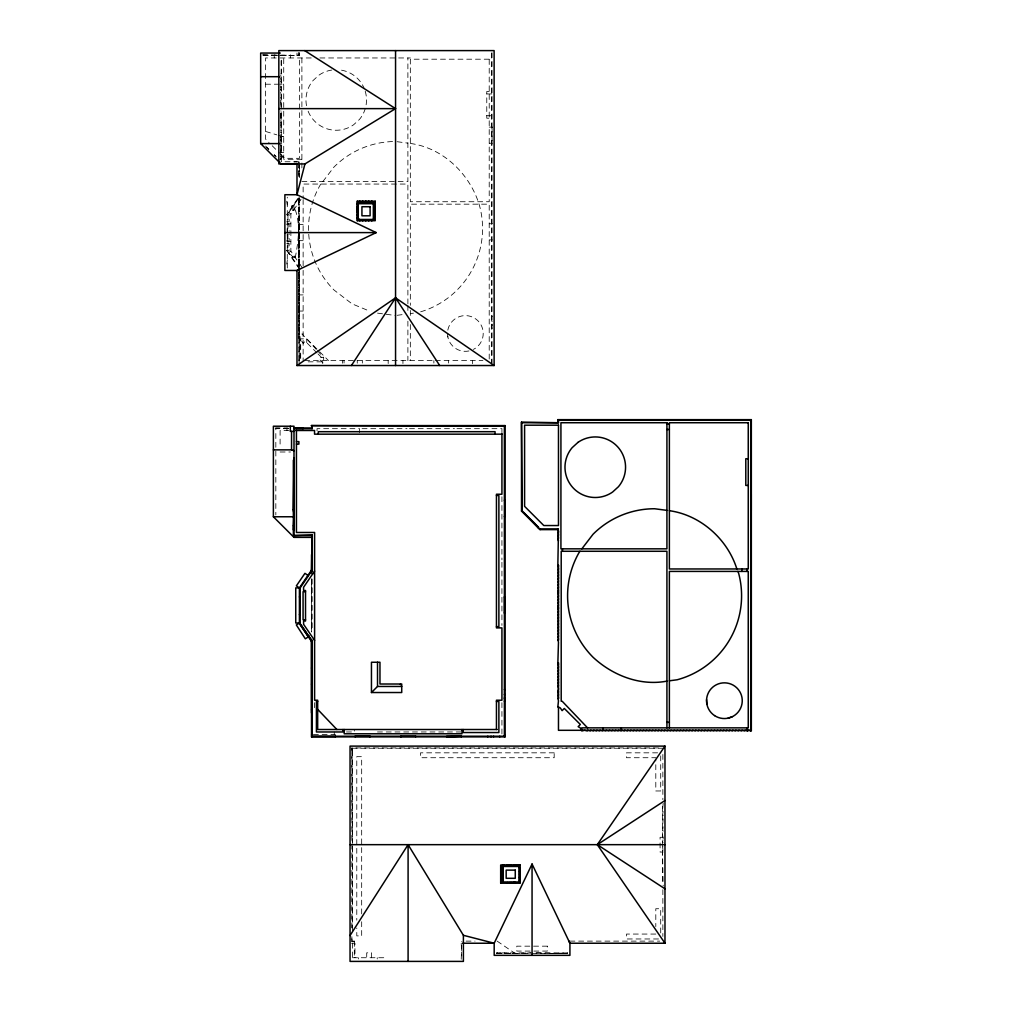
<?xml version="1.0" encoding="UTF-8"?>
<svg xmlns="http://www.w3.org/2000/svg" width="1012" height="1012" viewBox="0 0 1012 1012"><rect width="100%" height="100%" fill="white"/><g stroke="black" fill="none" stroke-linecap="round" stroke-linejoin="round"><path stroke-width="0.75" stroke-dasharray="5 3.75" d="M298.806 266.384L298.818 197.859M311.519 631.741L311.532 578.788M352.404 845.981L352.125 927.789M280.767 155.203L280.64 148.688M280.881 146.133L280.64 142.781M352.176 748.551L352.176 750.588L351.872 747.919L660.001 747.919M280.805 116.684L281.273 113.091L280.64 113.091M280.805 121.465L281.273 117.873L280.64 117.873M280.805 126.247L281.273 122.654L280.64 122.654M280.805 131.029L281.273 127.436L280.64 127.436M280.805 140.592L281.273 132.218L280.64 132.218L281.273 132.471M280.805 150.155L281.273 141.781L280.64 141.781M280.805 159.719L281.273 151.345L280.64 151.345M663.164 803.288L662.531 811.118L663.164 811.118L662.531 815.039L663.164 815.039L662.531 818.961L663.164 818.961L662.531 826.791L663.164 826.791L662.531 830.713L663.164 830.713L662.531 834.622L663.164 838.543M662.949 839.846L662.531 842.465L663.164 842.465M286.7 264.031L287.332 260.286M287.294 268.016L287.294 197.176M281.273 76.697L280.64 78.987L281.273 79.214M286.7 243.411L289.154 243.411L289.154 250.508L286.7 250.508L292.417 256.428L292.417 258.87L294.985 258.87C298.249 242.855 301.133 222.412 294.087 206.992M288.749 212.609L297.832 199.326M299.109 197.669L287.003 214.886M301.892 267.257L290.874 251.14L290.874 214.063L301.045 199.174M320.943 184.057L320.209 185.006A87.007 87.007 0 0 0 334.036 290.027L352.049 303.853L370.24 311.392M322.828 181.603L334.036 166.993A87.007 87.007 0 0 1 395.553 141.503M279.565 160.048L283.031 156.582M354.63 941.122L351.872 941.426L354.63 941.122L354.63 943.235M288.319 252.873L290.874 251.14M297.401 266.156L299.957 264.423M549.756 953.532L567.466 952.937L496.639 952.937L514.349 953.532M496.879 952.899L496.879 953.532L500.624 952.899L500.624 953.532L504.368 952.899L504.368 953.532L508.113 952.899L511.857 953.532L530.579 952.899M397.096 315.314L403.269 314.492M410.341 313.568L413.44 313.163M294.011 161.945L296.984 161.756M298.806 161.781L280.956 161.756M262.475 54.863L299.438 55.508L299.438 53.054M274.227 55.243L280.096 55.243M281.564 55.243L290.355 55.243M296.984 55.167L299.109 55.167L299.109 52.725M263.12 55.508L299.438 55.508M311.241 57.962L265.561 57.962L265.561 139.112L269.04 142.591M319.881 57.962L410.341 57.962M280.64 73.901L281.273 73.901L281.235 58.595L281.273 161.756M280.64 83.907L281.273 83.907L280.805 75.154M265.561 84.211L283.727 84.211M489.213 91.497L486.772 91.497L486.772 118.202L489.213 118.202M486.772 93.952L492.3 93.952M280.64 98.91L281.273 98.91L280.805 85.147M486.772 115.747L492.3 115.747M489.213 127.12L492.3 127.12M280.64 136.456L283.727 136.456M489.213 143.249L492.3 143.249M280.64 152.584L283.727 152.584M280.64 156.67L281.273 156.67M301.892 159.301L283.727 159.301L283.727 57.962M298.806 167.473L299.438 167.473M298.806 168.106L299.438 168.106M298.806 170.56L299.438 170.56M298.806 171.192L299.438 171.192M298.806 173.647L299.438 173.647M298.806 174.279L299.438 174.279M298.806 176.733L299.438 176.733M301.892 181.603L407.887 181.603L407.887 57.962M298.806 198.984L299.438 198.984M298.806 201.439L299.438 201.439M298.806 202.071L299.438 202.071M298.806 204.525L299.438 204.525M298.806 205.158L299.438 205.158M298.806 207.612L299.438 207.612M298.806 208.244L299.438 208.244M298.806 210.698L299.438 210.698M298.806 211.331L299.438 211.331M298.806 213.785L299.438 213.785M298.806 214.43L299.438 214.43M298.806 216.872L299.438 216.872M298.806 217.517L299.438 217.517M298.806 219.958L299.438 219.958M298.806 220.603L299.438 220.603M286.7 221.78L289.154 221.78L289.154 214.696L286.7 214.696L298.945 196.783L298.945 229.484M298.806 223.057L299.438 223.057M290.874 223.741L287.206 223.741L287.206 232.596M298.806 223.69L299.438 223.69M489.213 223.741L492.3 223.741M286.7 224.259L289.154 224.259L289.154 231.356M298.806 224.525L303.132 224.525M298.806 225.499L299.438 225.499M298.806 226.144L299.438 226.144M298.806 228.585L299.438 228.585M298.806 229.231L299.438 229.231M298.806 234.771L299.438 234.771M298.806 235.404L299.438 235.404M298.806 236.719L299.021 234.48M298.806 237.858L299.438 237.858M298.806 238.49L299.438 238.49M489.213 239.882L492.3 239.882M298.806 240.666L303.132 240.666M286.7 240.932L289.154 240.932L289.154 233.835M298.806 240.945L299.438 240.945M290.874 241.451L287.206 241.451L287.206 234.076M298.806 241.577L299.438 241.577M298.806 244.031L299.438 244.031M298.806 244.664L299.438 244.664M298.806 247.118L299.438 247.118M298.806 247.75L299.438 247.75M287.003 250.306L299.438 268.016M298.806 250.204L299.438 250.204M298.806 250.837L299.438 250.837M298.806 253.291L299.438 253.291M298.806 253.923L299.438 253.923M292.417 256.428L294.985 256.428M298.806 256.378L299.438 256.378M298.806 257.023L299.438 257.023M292.417 257.63L294.985 257.63M298.806 259.464L299.438 259.464M298.806 260.109L299.438 260.109M298.806 262.551L299.438 262.551M298.806 263.196L299.438 263.196M298.806 265.65L299.438 265.65M298.806 266.282L299.438 266.282M299.438 272.456L298.806 272.456L298.806 339.754L300.678 339.754M298.806 274.91L299.438 274.91M298.806 275.542L299.438 275.542M298.806 277.996L299.438 277.996M298.806 278.629L299.438 278.629M298.806 281.083L299.438 281.083M298.806 281.715L299.438 281.715M298.806 284.17L299.438 284.17M298.806 284.802L299.438 284.802M298.806 287.256L299.438 287.256M298.806 287.889L299.438 287.889M298.806 290.343L299.438 290.343M298.806 290.988L299.438 290.988M298.806 293.429L299.438 293.429M298.806 294.075L299.438 294.075M298.806 294.909L303.132 294.909M298.806 296.516L299.438 296.516M298.806 297.161L299.438 297.161M298.806 299.615L299.438 299.615M298.806 300.248L299.438 300.248M298.806 302.702L299.438 302.702M298.806 303.334L299.438 303.334M298.806 305.788L299.438 305.788M298.806 306.421L299.438 306.421M298.806 308.875L299.438 308.875M298.806 309.508L299.438 309.508M298.806 311.051L303.132 311.051M298.806 311.962L299.438 311.962M298.806 312.594L299.438 312.594M298.806 315.048L299.438 315.048M298.806 315.681L299.438 315.681M491.668 316.44L492.3 316.44M298.806 318.135L299.438 318.135M298.806 318.767L299.438 318.767M298.806 321.221L299.438 321.221M491.668 321.348L492.3 321.348M298.806 321.854L299.438 321.854M298.806 324.308L299.438 324.308M491.668 324.675L492.3 324.675M298.806 324.953L299.438 324.953M491.668 325.522L492.3 325.522M298.806 327.395L299.438 327.395M298.806 328.04L299.438 328.04M491.668 328.103L492.3 328.103M298.806 330.494L299.438 330.494M298.806 331.126L299.438 331.126M298.806 333.58L299.438 333.58M303.132 333.985L301.892 333.985L328.52 360.614M298.806 334.213L299.438 334.213M298.806 336.617L300.083 336.617L300.083 360.247M298.806 337.3L299.438 337.3M316.263 349.393L306.75 338.856L300.678 338.856L300.678 361.828M320.943 357.59L323.663 357.59L323.663 361.828L305.409 361.828M304.625 360.614L434.009 360.614M435.35 360.614L482.914 360.614M275.188 428.038L288.066 428.038M288.42 428.342L275.833 428.127M288.471 428.671L275.833 428.671L275.833 514.918M362.018 428.671L407.001 428.671M409.48 428.671L454.464 428.671M456.943 428.671L501.927 428.671L501.927 433.351M289.015 430.492L280.096 430.492L280.096 447.393M280.096 451.997L290.495 451.997M311.519 609.894L311.519 606.53M346.458 731.967L354.327 731.967L354.327 729.513M377.476 731.967L460.966 731.967M313.391 734.421L335.478 734.421M352.176 748.222L662.86 748.222M352.505 930.926L352.505 750.588L351.872 750.588L352.302 842.035M657.598 752.827L626.504 752.827L626.504 757.722L655.801 757.722M663.164 837.291L660.077 837.291L660.077 852.053L663.164 852.053M663.164 846.88L662.531 846.88L662.949 849.498M663.164 850.801L662.531 850.801L663.164 886.057M655.801 934.063L626.504 934.063L626.504 938.972L659.154 938.972M351.872 938.756L352.176 941.122M466.039 941.122L475.02 941.122M569.92 941.122L659.71 941.122M351.581 943.235L354.959 943.235L354.959 957.731M461.219 959.275L461.851 941.426M496.879 953.532L567.226 953.532L567.226 952.899M352.505 957.731L385.205 957.731L385.205 959.578M276.769 55.508L263.12 54.964M397.096 141.705L407.887 143.135M410.341 143.451C443.307 147.879 470.491 174.494 479.599 205.993A87.007 87.007 0 0 1 419.525 312.151M377.539 313.138L395.553 315.516M567.226 953.532L533.526 952.899M265.561 131.434L276.744 134.824M278.136 135.241L283.727 136.936M280.64 81.643L281.273 81.883M280.64 84.312L281.273 84.54M280.64 86.969L281.273 87.196M280.64 89.638L281.273 89.866M280.64 92.294L281.273 95.191M280.64 97.62L281.273 97.848M280.64 100.289L281.273 105.843M280.64 110.941L281.273 111.168M280.64 113.597L281.273 129.802M280.64 134.786L281.273 135.013M280.64 137.442L281.273 137.683M280.64 140.111L281.273 140.339M297.401 199.035L299.957 200.781M288.319 212.318L290.874 214.063M497.12 941.122L514.349 952.899M266.573 147.221L268.737 149.359M276.314 156.847L274.151 154.709L276.339 156.822M272.19 145.741L279.527 153.078M280.577 154.115L284.764 158.315L299.438 158.315L299.438 57.962M265.574 146.057L268.812 149.283M317.022 352.96L305.27 341.221L303.094 343.397L301.715 341.12L299.438 339.754M318.097 354.036L321.297 357.236L319.109 359.424L321.841 361.246L322.765 363.068M317.325 350.557L323.663 357.59M286.7 250.508L298.806 268.205M286.7 201.16L287.332 204.905M281.07 107.044L280.805 100.163M447.823 336.376L447.873 337.059M352.366 748.551L352.505 750.588M461.219 943.235L461.725 955.809M299.388 294.909L299.438 311.051M662.86 754.459L662.86 799.67M662.86 889.662L662.86 936.442M662.531 806.412L662.531 884.488M660.709 755.875L660.709 790.967L655.801 790.967L655.801 759.24M660.709 932.925L660.709 908.725L655.801 908.725L655.801 926.612M501.927 496.728L501.927 559.826M501.927 562.305L501.927 625.403M501.927 702.695L501.927 734.421M492.072 127.12L492.072 143.249M492.009 52.725L492.009 363.397M491.668 53.054L491.668 363.068M489.213 359.032L489.213 204.171L410.341 204.171L410.341 305.308M472.515 360.614L472.515 363.7M448.632 360.614L448.632 363.068M433.87 360.614L433.87 363.068M410.341 310.444L410.341 316.705M410.341 324.548L410.341 360.614M407.887 303.866L407.887 184.057L303.132 184.057L303.132 198.263M407.887 305.447L407.887 312.328M407.887 321.209L407.887 360.614M402.94 360.614L402.94 363.548M388.178 360.614L388.178 363.548M377.223 957.731L377.223 958.946M371.606 957.731L371.606 952.836L366.711 952.836L366.711 957.731M362.334 360.614L362.334 363.068M361.676 913.874L361.676 756.672L356.781 756.672L356.781 920.161M361.676 921.73L361.676 935.885L356.781 935.885L356.781 928.017M359.526 432.807L359.526 428.671L317.034 428.671L317.034 432.807M358.349 957.731L358.349 958.946M357.249 360.614L357.249 363.194M354.327 941.426L354.327 957.731M352.505 943.235L352.505 958.377M351.872 747.919L351.872 930.926M351.872 936.695L351.872 941.426M344.042 360.614L344.042 363.068M342.473 360.614L342.473 363.194M334.264 731.967L334.264 734.421M322.765 361.828L322.765 363.321M314.605 702.695L314.605 710.437M312.151 579.028L312.151 631.412M311.658 579.294L311.658 630.678M311.519 579.294L311.519 632.007M306.75 338.856L306.75 342.701M303.132 199.516L303.132 269.281M303.132 270.368L303.132 360.614M301.892 57.962L301.892 168.22M299.438 165.019L299.438 177.505M299.438 197.935L299.438 363.068M299.109 162.084L299.109 177.062M299.109 272.241L299.109 363.397M298.945 231.04L298.945 266.852M298.806 52.422L298.806 54.863M298.806 162.401L298.818 177.669M298.806 198.314L298.806 363.7M296.984 53.054L296.984 55.508M292.822 205.74L292.822 210.622M290.355 54.863L290.355 57.962M287.939 214.696L287.939 231.356M287.939 233.835L287.939 250.508M286.94 428.038L286.94 430.492M281.159 136.456L281.159 152.584M274.227 54.863L274.227 57.962M365.205 91.181A30.271 30.271 0 0 1 359.399 119.492L353.555 124.818A30.271 30.271 0 0 1 307.774 110.295M306.51 105.703A30.271 30.271 0 0 1 313.087 80.492L318.919 75.166A30.271 30.271 0 0 1 333.656 69.828M341.55 70.182A30.271 30.271 0 0 1 364.13 88.221M468.961 350.962A17.862 17.862 0 0 1 447.987 329.33A17.862 17.862 0 0 1 476.45 319.463A17.862 17.862 0 0 1 473.363 349.431M489.213 59.202L410.341 59.202L410.341 201.73L489.213 201.73L489.213 59.202M294.087 205.74L291.608 205.74L291.608 210.622L294.087 210.622L294.087 205.74M554.184 752.827L420.537 752.827L420.537 757.722L554.184 757.722L554.184 752.827M547.315 946.169L516.79 946.169L516.79 951.078L547.315 951.078L547.315 946.169"/><path stroke-width="1.5" d="M311.519 639.382L311.519 712.916L312.151 712.916M311.532 554.614L311.532 571.919L312.151 534.931L293.353 535.563L311.519 535.563M311.721 534.931L312.139 537.372L293.999 537.372L273.379 516.765L273.379 426.216L293.999 426.216L293.999 537.372M293.999 457.702L293.353 510.617L293.999 513.501L293.353 529.845L293.999 529.845M304.663 50.6L395.553 108.626L304.928 163.944L296.984 194.721L284.878 194.721L284.878 270.47L296.984 270.47L299.438 269.293M557.84 529.63L540.041 529.63L522.141 510.832L521.509 422.105L558.472 422.738L558.472 419.651M462.788 943.235L494.185 943.235L532.059 864.02L569.92 943.235L664.973 943.235L664.973 746.11L350.051 746.11L350.051 961.4L463.395 961.4L463.395 935.303L408.089 844.666L350.051 935.569M351.417 365.522L395.553 297.832L494.122 365.522L494.122 50.6L278.831 50.6L278.831 163.944L304.928 163.944M299.375 622.987L296.339 624.961L305.333 638.812L308.382 636.839L299.375 622.987L295.744 622.987L295.744 587.896L299.375 587.896L311.658 569.946L312.151 570.338L300.045 588.048L300.045 623.468L312.151 641.178L311.658 641.57L299.413 623.67L299.413 587.858L300.045 588.048M314.605 571.097L303.587 587.226L303.587 590.502L305.523 590.502L305.523 621.014L303.587 621.014L303.587 624.303L314.605 640.419M664.973 746.11L597.295 844.666L664.973 943.235M579.977 551.287L579.243 552.248A87.007 87.007 0 0 0 593.07 657.269C612.589 675.447 640.229 686.262 666.921 681.127M581.849 548.833L593.07 534.222A87.007 87.007 0 0 1 654.587 508.745L666.921 510.364M311.519 425.609L504.381 426.216L505.026 425.584L505.026 736.875L311.519 736.875L311.519 639.913M311.519 736.875L312.151 736.23L505.026 736.23M371.455 692.524L401.726 692.524L401.726 684.011L379.968 684.011L379.968 662.253L371.455 662.253L371.455 692.524L377.514 686.465L401.726 686.465M538.144 527.733L538.599 527.29L524.52 513.388L535.348 524.077M557.84 422.105L557.84 419.651L558.472 420.284L750.702 420.284L751.334 419.651L751.334 730.942L748.526 730.31M296.984 163.324L296.984 194.721L376.211 232.596L296.984 270.47L296.984 365.522L395.553 297.832L439.701 365.522M308.382 636.839L309.406 636.131M664.973 800.53L597.295 844.666L664.973 888.814M540.041 529.63L521.509 511.098L522.141 510.832M727.995 718.191L732.397 716.66M299.413 623.67L300.045 623.468M311.519 641.38L312.151 641.178M669.375 680.798L677.104 679.786A87.007 87.007 0 0 0 738.621 573.235L737.874 571.413M280.273 53.054L260.666 53.054L260.666 143.59L281.273 164.21L296.402 164.21M260.666 76.697L279.767 76.697M278.831 108.626L395.553 108.626M260.666 143.59L279.552 143.59M357.653 201.856L374.579 201.856M357.021 203.665L357.653 203.665M358.261 203.703L373.77 203.703M357.021 204.297L357.653 204.297M357.021 207.232L357.653 207.232M375.224 207.232L374.579 207.232L375.224 207.865M357.021 207.865L357.653 207.865M357.021 208.333L357.653 208.333M357.021 208.965L357.653 208.965M357.021 210.471L357.653 210.471M375.224 210.471L374.579 216.226M357.021 211.103L357.653 211.103M374.579 211.103L375.224 211.103M357.021 211.419L357.653 211.419M374.579 211.419L375.224 211.419M357.021 212.052L357.653 212.052M357.021 214.683L357.653 214.683M374.579 214.683L375.224 214.683M357.021 215.328L357.653 215.328M374.579 215.328L375.224 215.328M357.021 217.618L357.653 217.618M357.021 218.263L357.653 218.263M364.371 220.072L367.065 220.072M370.43 220.072L373.2 220.072M284.878 232.596L376.211 232.596M296.984 365.522L494.122 365.522M557.84 419.651L751.334 419.651M522.141 422.738L558.472 422.738M666.921 423.977L669.4 423.977M505.026 425.584L311.519 425.584L312.151 428.671L312.151 425.584M294.15 428.038L311.519 428.038M294.277 428.418L303.069 428.418M293.999 428.671L312.151 428.671M666.921 429.493L669.375 429.493M295.744 430.492L314.542 430.492L314.542 434.173L501.927 434.173M293.999 431.365L290.305 431.365L290.305 426.216M296.44 441.624L298.894 441.624L298.894 444.116L296.44 444.116M273.379 449.859L291.545 449.859L293.999 450.745M748.247 458.74L745.793 458.74L745.793 485.431L748.247 485.431M750.702 461.181L751.334 461.181M750.702 482.977L751.334 482.977M750.702 494.349L751.334 494.349M496.449 495.475L498.878 495.475L498.878 626.656L496.449 626.656M504.381 500.282L505.026 500.282M293.353 509.618L293.999 509.618M750.702 510.491L751.334 510.491M504.381 516.424L505.026 516.424M273.379 516.765L293.834 516.765M293.353 525.759L293.999 525.759M540.307 528.998L558.472 528.998M558.472 531.616L557.84 528.998M558.472 532.261L557.84 532.261L558.472 534.703M558.472 535.348L557.84 535.348L558.472 537.802M558.472 538.435L557.84 538.435L558.472 540.889M558.472 565.582L557.84 565.582L558.472 530.566M558.472 566.227L557.84 566.227L558.472 568.668M558.472 569.313L557.84 569.313L558.472 571.767M558.472 572.4L557.84 572.4L558.472 574.854M558.472 575.486L557.84 575.486L558.472 577.941M558.472 578.573L557.84 578.573L558.472 581.027M558.472 581.66L557.84 581.66L558.472 584.114M558.472 584.746L557.84 584.746L558.472 587.2M558.472 587.833L557.84 587.833L558.472 590.287M558.472 590.919L557.84 590.919L558.472 592.741M750.702 590.983L751.334 590.983M305.523 591.716L303.069 591.716L303.069 619.774L305.523 619.774M557.84 591.767L558.472 591.767M558.472 593.374L557.84 593.374L558.472 595.828M558.472 596.46L557.84 596.46L558.472 598.914M299.413 596.903L300.045 596.903M504.381 596.903L505.026 596.903M558.472 599.547L557.84 599.547L558.472 602.001M558.472 602.633L557.84 602.633L558.472 605.087M558.472 605.733L557.84 605.733L558.472 608.174M750.702 607.111L751.334 607.111M557.84 607.896L558.472 607.896M558.472 608.819L557.84 608.819L558.472 611.273M558.472 611.906L557.84 611.906L558.472 614.36M504.381 613.044L505.026 613.044M299.413 614.613L300.045 614.613M558.472 614.992L557.84 614.992L558.472 617.447M558.472 618.079L557.84 618.079L558.472 620.533M558.472 621.166L557.84 621.166L558.472 623.62M558.472 624.252L557.84 624.252L558.472 626.706M558.472 627.339L557.84 627.339L558.472 629.793M558.472 630.425L557.84 630.425L558.472 632.88M558.472 633.512L557.84 633.512L558.472 635.966M558.472 636.611L557.84 636.611L558.472 639.053M558.472 639.698L557.84 639.698L558.472 642.139L557.84 663.758L558.472 663.758M558.472 664.391L557.84 664.391L558.472 666.845M558.472 667.477L557.84 667.477L558.472 669.931M311.519 668.072L312.151 668.072L312.151 684.213L311.519 684.213M558.472 670.577L557.84 670.577L558.472 673.018M558.472 673.663L557.84 673.663L558.472 676.105M558.472 676.75L557.84 676.75L558.472 679.204M558.472 679.836L557.84 679.836L558.472 682.29M558.472 682.923L557.84 682.923L558.472 685.377M558.472 686.009L557.84 686.009L558.472 688.464M558.472 689.096L557.84 691.55L558.472 691.55M504.381 689.602L505.026 689.602M558.472 692.183L557.84 692.183L558.472 694.637M504.381 694.51L505.026 694.51M558.472 695.269L557.84 695.269L558.472 697.723M504.381 697.837L505.026 697.837M558.472 698.356L557.84 698.356L558.472 700.81L557.84 706.983L560.294 707.907L562.115 710.639L564.304 708.451L580.331 724.478L578.143 726.654L580.42 728.033L581.786 730.31M504.381 698.697L505.026 698.697M504.381 701.278L505.026 701.278M317.667 701.455L316.427 701.455L316.427 731.967L342.979 731.967L342.979 729.513M496.449 701.455L498.878 701.455L498.878 732.536L463.205 732.536L463.205 729.513M311.519 709.791L312.151 709.791M666.921 722.34L669.375 722.34M497.208 729.513L317.667 729.513L317.667 700.215L314.605 700.215L314.605 532.476L296.44 532.476L296.44 430.492M750.702 730.31L558.472 730.31L558.472 706.718M311.519 734.978L312.151 734.978M504.381 735.484L505.026 735.484M335.478 736.496L311.898 736.496L311.898 712.916M355.187 736.356L369.962 736.356M400.891 736.356L415.654 736.356M446.583 736.356L461.345 736.356M350.051 844.666L664.973 844.666M519.535 865.639L501.307 865.639L501.307 882.565L500.674 882.565M500.674 868.094L501.307 868.094M520.168 868.094L519.535 868.094L520.168 868.726M500.674 868.726L501.307 868.726M500.674 871.18L501.307 871.18M519.535 871.18L520.168 871.18M500.674 871.813L501.307 871.813M519.535 871.813L520.168 871.813M500.674 874.102L501.307 874.102M520.168 874.102L519.535 874.102L520.168 874.747M500.674 874.747L501.307 874.747M500.674 877.189L501.307 877.189M519.535 877.189L520.168 877.189M500.674 877.834L501.307 877.834M519.535 877.834L520.168 877.834M500.674 880.124L501.307 880.124M520.168 880.124L519.535 880.756L520.168 880.756M500.674 880.756L501.307 880.756M512.907 882.565L515.69 882.565M519.535 882.565L520.168 882.565M568.757 940.78L569.92 943.235M669.375 510.693C700.481 514.994 727.539 539.105 736.862 568.959M463.395 935.303L494.185 943.235M311.519 570.148L312.151 570.338M311.81 573.361L312.67 573.943M307.939 575.385L304.941 573.336L296.377 585.847L299.375 587.896M504.381 736.23L505.026 736.875M587.555 727.856L562.166 701.227L561.205 701.227L561.205 551.287L666.921 551.287L666.921 727.856M317.705 709.387L336.882 729.513M301.462 625.758L310.545 639.04M706.566 699.646L706.895 704.301M751.271 494.349L751.271 510.491M750.917 494.349L750.917 510.491M750.993 590.983L750.917 607.111M750.702 420.284L750.702 730.942M747.893 730.31L747.893 730.942L745.439 730.31M747.286 727.856L747.286 730.942M747.008 568.959L747.008 571.413M744.807 730.31L744.807 730.942L742.353 730.31M741.809 568.959L741.809 571.413M741.72 730.31L741.72 730.942L739.266 730.31M738.633 730.31L738.633 730.942L736.179 730.31M735.547 730.31L735.547 730.942L733.093 730.31M734.598 419.651L734.598 420.284M732.46 730.31L732.46 730.942L730.006 730.31M730.79 419.651L730.79 420.284M729.374 730.31L729.374 730.942L726.92 730.31M729.095 419.651L729.095 420.284M728.121 419.651L728.121 420.284M726.287 730.31L726.287 730.942L723.833 730.31M725.3 419.651L725.3 420.284M723.188 730.31L723.188 730.942L720.746 730.31M721.948 419.651L721.948 420.284M720.101 730.31L720.101 730.942L717.647 730.31M717.015 730.31L717.015 730.942L714.561 730.31M713.928 730.31L713.928 730.942L711.474 730.31M710.841 730.31L710.841 730.942L708.387 730.31M707.755 730.31L707.755 730.942L705.301 730.31M705.06 419.651L705.06 420.284M704.668 730.31L704.668 730.942L702.214 730.31M701.582 730.31L701.582 730.942L699.128 730.31M698.495 730.31L698.495 730.942L696.041 730.31M695.661 419.651L695.661 420.284M695.408 730.31L695.408 730.942L692.954 730.31M692.625 419.651L692.625 420.284M692.309 730.31L692.309 730.942L689.868 730.31M689.223 730.31L689.223 730.942L686.781 730.31M686.136 730.31L686.136 730.942L683.682 730.31M683.049 730.31L683.049 730.942L680.595 730.31M682.177 419.651L682.177 420.284M679.963 730.31L679.963 730.942L677.509 730.31M679.052 419.651L679.052 420.284M676.876 730.31L676.876 730.942L674.422 730.31M676.547 419.651L676.547 420.284M674.915 419.651L674.915 420.284M673.79 730.31L673.79 730.942L671.336 730.31M670.703 730.31L670.703 730.942L668.249 730.31M669.375 727.856L669.375 571.413L748.247 571.413L748.247 727.856L581.786 727.856L581.786 730.942L584.24 730.31M667.616 730.31L667.616 730.942L665.162 730.31M664.53 730.31L664.53 730.942L662.076 730.31M661.443 730.31L661.443 730.942L658.989 730.31M658.344 730.31L658.344 730.942L655.902 730.31M655.257 730.31L655.257 730.942L652.816 730.31M652.171 730.31L652.171 730.942L649.717 730.31M649.084 730.31L649.084 730.942L646.63 730.31M645.998 730.31L645.998 730.942L643.543 730.31M642.911 730.31L642.911 730.942L640.457 730.31M639.824 730.31L639.824 730.942L637.37 730.31M636.738 730.31L636.738 730.942L634.284 730.31M633.651 730.31L633.651 730.942L631.197 730.31M630.565 730.31L630.565 730.942L628.11 730.31M627.478 730.31L627.478 730.942L625.024 730.31M624.379 730.31L624.379 730.942L621.937 730.31M621.368 727.856L621.292 730.942L618.851 730.31M618.205 730.31L618.205 730.942L615.751 730.31M615.119 730.31L615.119 730.942L612.665 730.31M612.032 730.31L612.032 730.942L609.578 730.31M608.946 730.31L608.946 730.942L606.492 730.31M605.859 730.31L605.859 730.942L603.405 730.31M603.076 727.856L603.076 730.31M602.772 730.31L602.772 730.942L600.318 730.31M599.686 730.31L599.686 730.942L597.232 730.31M596.599 730.31L596.599 730.942L594.145 730.31M593.513 730.31L593.513 730.942L591.059 730.31M590.413 730.31L590.413 730.942L587.972 730.31M587.327 730.31L587.327 730.942L584.885 730.31M569.92 942.969L569.92 955.341L494.185 955.341L494.185 942.969M562.444 548.833L562.444 551.287M558.472 565.164L558.472 640.659M558.472 662.683L558.472 698.849M532.059 864.02L532.059 955.341M521.509 422.105L521.509 511.098M517.714 865.007L517.714 865.639M517.081 865.007L517.081 865.639M514.779 865.007L514.779 865.639M514.779 882.565L514.779 883.21M514.147 865.007L514.147 865.639M514.147 882.565L514.147 883.21M511.515 865.007L511.515 865.639M511.515 882.565L511.515 883.21M510.87 865.007L510.87 865.639M510.87 882.565L510.87 883.21M510.567 865.007L510.567 865.639M510.567 883.21L509.934 882.565L509.934 883.21M509.934 865.007L509.934 865.639M508.416 865.007L508.416 865.639M507.784 865.007L507.784 865.639M507.316 865.007L507.316 865.639M507.316 883.21L507.316 882.565L506.696 883.21M506.696 865.007L506.696 865.639M504.786 500.282L504.786 516.424M504.507 596.903L504.507 613.044M504.381 426.216L504.381 736.875M503.761 865.007L503.761 865.639M503.128 865.007L503.128 865.639M503.154 866.462L503.154 881.971M501.927 433.351L501.927 494.235L496.449 494.235L496.449 627.895L501.927 627.895L501.927 700.215L496.449 700.215L496.449 729.513M499.751 736.23L499.751 736.875M495.058 434.173L495.058 431.694L318.274 431.694L318.274 434.173M493.616 736.23L493.616 736.875M491.035 736.23L491.035 736.875M487.822 736.23L487.822 736.875M461.965 729.513L461.965 733.789L344.219 733.789L344.219 729.513M461.345 736.875L461.345 736.23L446.583 736.875M415.654 736.23L415.654 736.875M408.089 844.666L408.089 961.4M400.891 736.23L400.891 736.875M400.486 684.011L400.486 684.656M395.553 50.6L395.553 365.522M377.514 662.253L377.514 686.465M373.339 203.703L373.339 219.465M372.125 201.211L372.125 201.856M372.125 220.072L372.125 220.705M371.493 201.211L371.493 201.856M371.493 220.072L371.493 220.705M369.962 736.875L369.962 736.23L355.187 736.23L355.187 736.875M369.038 201.211L369.038 201.856M369.038 220.072L369.038 220.705M368.406 201.211L368.406 201.856M368.406 220.072L368.406 220.705M366.116 201.211L366.116 201.856M366.116 220.072L366.116 220.705M365.484 201.211L365.484 201.856M365.484 220.072L365.484 220.705M363.03 201.211L363.03 201.856M363.03 220.072L363.03 220.705M362.397 201.211L362.397 201.856M362.397 220.072L362.397 220.705M360.108 201.211L360.108 201.856M360.108 220.705L360.108 220.072L359.475 220.705M359.475 201.211L359.475 201.856M358.893 218.832L358.893 219.465M357.653 201.211L357.653 220.705M335.478 736.23L335.478 736.875M312.151 534.931L312.151 571.856M312.151 640.457L312.151 736.23M303.069 428.038L303.069 428.671M299.931 596.903L299.931 614.613M293.353 460.131L293.353 535.563M291.545 431.365L291.545 449.859M725.009 419.651L724.997 420.284L725.009 419.651M577.953 442.396L572.109 447.721A30.271 30.271 0 0 0 612.589 492.047L618.433 486.721A30.271 30.271 0 0 0 577.953 442.396M375.224 201.211L357.021 201.211L357.021 220.705L375.224 220.705L375.224 201.211M373.77 203.058L358.261 203.058L358.261 219.465L373.77 219.465L373.77 203.058M370.101 206.726L361.929 206.726L361.929 215.809L370.101 215.809L370.101 206.726M666.921 422.738L560.926 422.738L560.926 548.833L666.921 548.833L666.921 422.738M748.247 422.738L669.375 422.738L669.375 568.959L748.247 568.959L748.247 422.738M558.472 425.192L524.595 425.192L524.595 506.354L543.798 525.544L558.472 525.544L558.472 425.192M520.168 865.007L500.674 865.007L500.674 883.21L520.168 883.21L520.168 865.007M518.928 866.462L502.521 866.462L502.521 881.971L518.928 881.971L518.928 866.462M515.26 870.118L506.177 870.118L506.177 878.302L515.26 878.302L515.26 870.118M312.151 426.242L311.519 425.584L312.151 426.242M714.573 715.611A17.862 17.862 0 0 0 742.226 701.746A17.862 17.862 0 0 0 716.395 684.732A17.862 17.862 0 0 0 714.573 715.611"/></g></svg>
